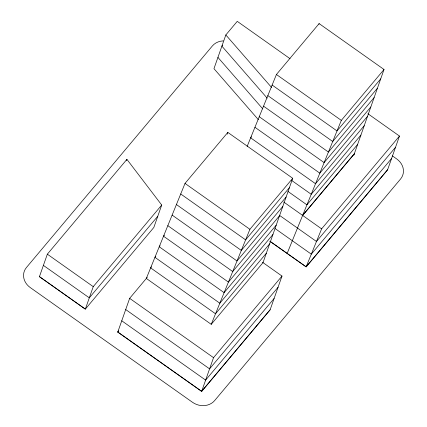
<?xml version="1.0" encoding="UTF-8"?>
<svg xmlns="http://www.w3.org/2000/svg" width="427" height="427" viewBox="0 0 427 427"><rect width="100%" height="100%" fill="white"/><g stroke="black" fill="none" stroke-linecap="round" stroke-linejoin="round"><path stroke-width="0.64" d="M47.344 254.182L39.423 276.669L85.331 309.127L153.816 227.49L161.721 205.045L126.915 159.362L47.344 254.182L93.246 286.645L85.331 309.127L39.439 276.627M126.472 160.611L126.915 159.362M262.397 262.194L282.001 276.061L270.126 309.783L201.656 391.383L117.777 332.073L129.653 298.345L147.192 277.422M290.056 58.691L237.252 21.35L225.835 34.95L213.959 68.672L258.383 119.677M227.212 134.153L227.415 133.571M227.623 132.984L227.826 132.397L292.719 178.283L263.032 262.594L211.232 324.328L146.338 278.441L185.014 183.418L227.826 132.397M318.921 24.19L319.124 23.602L384.017 69.489L353.871 155.086M201.656 391.383L213.532 357.661L282.001 276.061M367.903 113.737L399.48 136.064L387.604 169.791L306.138 266.87L269.848 241.207L306.154 266.832L387.615 169.754M247.148 146.413L276.424 74.49L319.124 23.602M211.232 324.328L249.907 229.304L292.719 178.283M287.152 253.441L341.312 120.377L384.017 69.489M306.138 266.87L321.611 228.861L399.48 136.064M222.739 45.145L221.891 46.153L267.185 98.151M93.246 286.645L161.721 205.045M157.776 216.249L89.302 297.849L43.399 265.386M164.379 235.192L163.525 236.211L228.418 282.098L276.226 225.125M160.088 245.744L159.228 246.769L224.122 292.655L272.928 234.492M251.492 136.816L250.638 137.836L315.532 183.722L364.22 125.698M155.786 256.312L154.932 257.326L219.825 303.213L269.629 243.86M151.489 266.864L150.635 267.884L215.528 313.77L266.331 253.227M270.142 309.746L201.667 391.345L117.788 332.03L118.647 331.01M117.777 332.073L118.631 331.053M289.421 187.65L245.61 239.862L180.717 193.975M380.719 78.856L337.015 130.934L272.127 85.048M286.122 197.018L241.308 250.419L176.42 204.533M377.42 88.224L332.718 141.492L267.825 95.605M282.823 206.39L237.012 260.977L172.124 215.091M374.121 97.591L328.422 152.049L263.528 106.163M279.525 215.758L232.715 271.535L167.822 225.653M370.823 106.958L324.125 162.607L259.232 116.72M367.524 116.325L319.828 173.165L254.935 127.278M360.922 135.065L311.235 194.28L291.764 180.514M357.623 144.433L306.933 204.837L288.006 191.456M302.636 215.395L354.325 153.8M302.626 215.438L354.314 153.837M278.057 287.264L209.588 368.859L125.709 309.548M395.535 147.267L316.466 241.49L279.637 215.448M274.097 298.505L205.627 380.105L121.748 320.789M391.575 158.508L311.31 254.161L275.02 228.498M392.365 155.871L396.72 158.951A16.087 13.984 19.4 0 1 400.569 179.009L214.621 400.601A16.087 13.984 19.4 0 1 192.513 402.303L30.28 287.584A16.087 13.984 19.4 0 1 26.431 267.526L212.379 45.935A16.087 13.984 19.4 0 1 223.225 40.896M276.424 74.49L341.312 120.377M283.709 202.014L321.611 228.861M185.014 183.418L249.907 229.304M129.653 298.345L213.532 357.661M225.835 34.95L271.567 87.45M217.935 57.394L262.792 108.896"/></g></svg>
